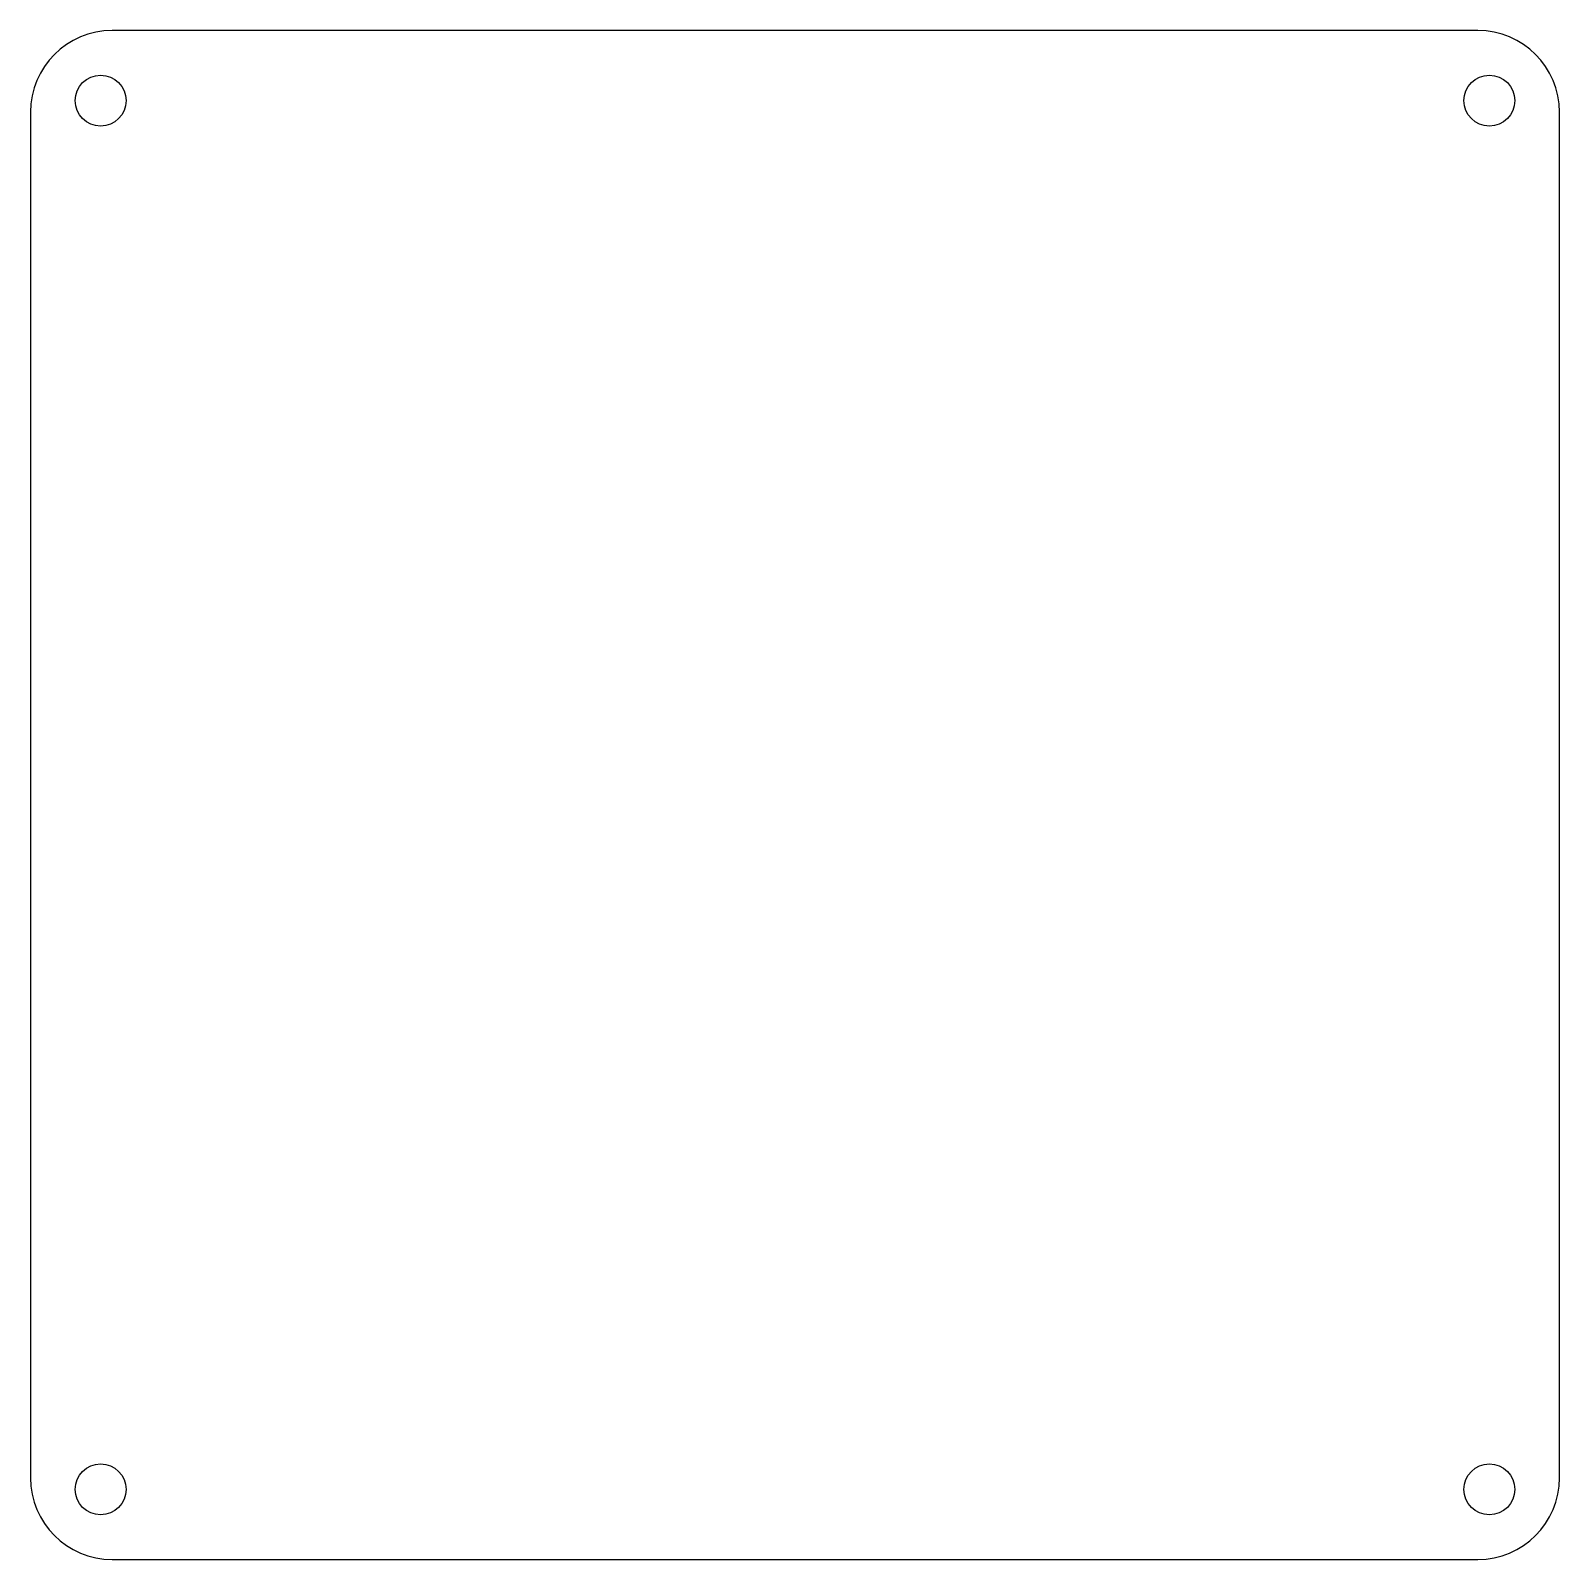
# Model space of a CAD drawing. Extents: x -8 to 142, y 0 to 150.
import ezdxf

# ---------------------------------------------------------------- set-up
doc = ezdxf.new("R2010")
doc.units = 0
doc.layers.add('INTERIOR_LOOPS', color=7, linetype='CONTINUOUS')
doc.layers.add('OUTER_LOOP', color=7, linetype='CONTINUOUS')

msp = doc.modelspace()

# ---------------------------------------------------------------- linework, layer by layer
at = {"layer": 'INTERIOR_LOOPS', "color": 3, "linetype": 'CONTINUOUS'}
for centre in [(-1.125, 143.125), (135.125, 143.125), (-1.125, 6.875), (135.125, 6.875)]:
    msp.add_circle(centre, 2.5, dxfattribs=at)
at = {"layer": 'OUTER_LOOP', "color": 3, "linetype": 'CONTINUOUS'}
for p, q in [((134, 150), (0, 150)), ((-8, 142), (-8, 8)), ((142, 8), (142, 142)), ((0, 0), (134, 0))]:
    msp.add_line(p, q, dxfattribs=at)
for centre, start, end in [((134, 142), 0, 90), ((0, 142), 90, 180), ((0, 8), 180, 270), ((134, 8), 270, 0)]:
    msp.add_arc(centre, 8, start, end, dxfattribs=at)

doc.saveas('drawing.dxf')
